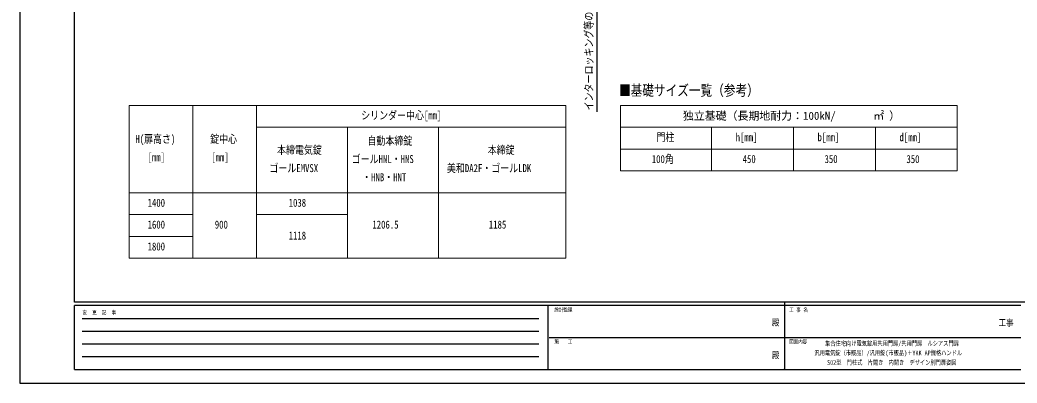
# Model space of a CAD drawing. Units: millimetres, scale not verified. Extents: x -4205 to 4205, y -2970 to 2970.
# Drawn here: x -4205 to 1273, y -2970 to -976 of the extents above; entities that cross this region are included whole.
import ezdxf
from ezdxf.enums import TextEntityAlignment as Align

# ---------------------------------------------------------------- set-up
doc = ezdxf.new("R2010")
doc.units = ezdxf.units.MM
doc.header["$LTSCALE"] = 10
doc.header["$PDMODE"] = 32
doc.header["$PDSIZE"] = 5
doc.layers.add('0-2_TABLE1', color=7, linetype='Continuous', lineweight=18)
for name, color, linetype in [('0-3_USER1', 3, 'Continuous'), ('0-7_YKK_D', 6, 'Continuous'), ('0-8_YKK_ZWAK', 7, 'Continuous')]:
    doc.layers.add(name, color=color, linetype=linetype)
doc.styles.add('ＭＳ ゴシック', font='')
doc.styles.get('ＭＳ ゴシック').set_extended_font_data('MS Gothic')

msp = doc.modelspace()

# ---------------------------------------------------------------- linework, layer by layer
at = {"layer": '0-2_TABLE1'}
for p, q in [((-3604.98, -1445), (-1204.98, -1445)), ((-3604.98, -1445), (-3604.98, -2285)), ((-3254.98, -1445), (-3254.98, -2285)), ((-2904.98, -1445), (-2904.98, -2285)), ((-1204.98, -1445), (-1204.98, -2285)), ((-904.98, -1445), (945.02, -1445)), ((-904.98, -1445), (-904.98, -1805)), ((945.02, -1445), (945.02, -1805)), ((-2904.98, -1565), (-1204.98, -1565)), ((-2404.98, -1565), (-2404.98, -2285)), ((-1904.98, -1565), (-1904.98, -2285)), ((-904.98, -1565), (945.02, -1565)), ((-404.98, -1565), (-404.98, -1805)), ((45.02, -1565), (45.02, -1805)), ((495.02, -1565), (495.02, -1805)), ((-904.98, -1685), (945.02, -1685)), ((-904.98, -1805), (945.02, -1805)), ((-3604.98, -1925), (-1204.98, -1925)), ((-3604.98, -2045), (-3254.98, -2045)), ((-2904.98, -2045), (-2404.98, -2045)), ((-3604.98, -2165), (-3254.98, -2165)), ((-3604.98, -2285), (-1204.98, -2285))]:
    msp.add_line(p, q, dxfattribs=at)
at = {"layer": '0-7_YKK_D'}
msp.add_lwpolyline([(-1035.98, -227.67), (-1035.98, -327.67), (-1035.98, -1480.67)], dxfattribs=at)
at = {"layer": '0-8_YKK_ZWAK'}
for p, q in [((-3904.98, -2525), (-3904.98, 2775)), ((3895.02, -2525), (-3904.98, -2525)), ((-1304.98, -2545), (-3904.98, -2545)), ((-3904.98, -2895), (-3904.98, -2545)), ((-1304.98, -2545), (-1304.98, -2895)), ((-4.98, -2545), (-1304.98, -2545)), ((-4.98, -2525), (-4.98, -2895)), ((1295.02, -2545), (-4.98, -2545)), ((-3862.48, -2615), (-1354.98, -2615)), ((-3862.48, -2685), (-1354.98, -2685)), ((-1297.48, -2720), (-4.98, -2720)), ((-4.98, -2720), (1295.02, -2720)), ((-3862.48, -2755), (-1354.98, -2755)), ((-3862.48, -2825), (-1354.98, -2825)), ((-3904.98, -2895), (-1304.98, -2895)), ((-1304.98, -2895), (-4.98, -2895)), ((-4.98, -2895), (1295.02, -2895))]:
    msp.add_line(p, q, dxfattribs=at)
msp.add_lwpolyline([(-4205, -2970), (4205, -2970), (4205, 2970), (-4205, 2970)], close=True, dxfattribs=at)
msp.add_point((-4.98, -2895), dxfattribs=at)

# ---------------------------------------------------------------- texts
at = {"layer": '0-2_TABLE1', "style": 'ＭＳ ゴシック', "width": 0.8}
for s, p in [('シリンダー中心[mm]', (-2330.18, -1535)), ('H(扉高さ)', (-3570.78, -1665)), ('錠中心', (-3159.98, -1665)), ('自動本締錠', (-2295.78, -1675)), ('門柱', (-707.78, -1655)), ('h[mm]', (-272.78, -1655)), ('b[mm]', (177.22, -1655)), ('d[mm]', (627.22, -1655)), ('本締電気錠', (-2792.58, -1725)), ('本締錠', (-1634.98, -1725)), ('[mm]', (-3503.58, -1765)), ('[mm]', (-3153.58, -1765)), ('ゴールHNL・HNS', (-2382.18, -1775)), ('100角', (-733.38, -1775)), ('450', (-234.38, -1775)), ('350', (215.62, -1775)), ('350', (665.62, -1775)), ('ゴールEMVSX', (-2834.18, -1825)), ('美和DA2F・ゴールLDK', (-1858.98, -1825)), ('・HNB・HNT', (-2324.58, -1875)), ('1400', (-3503.58, -2015)), ('1038', (-2728.58, -2015)), ('1600', (-3503.58, -2135)), ('900', (-3134.38, -2135)), ('1206.5', (-2268.58, -2135)), ('1185', (-1628.58, -2135)), ('1118', (-2728.58, -2195)), ('1800', (-3503.58, -2255))]:
    msp.add_text(s, height=43.99, dxfattribs=at).set_placement(p, align=Align.BOTTOM_LEFT)
at = {"layer": '0-2_TABLE1', "style": 'ＭＳ ゴシック'}
for s, p in [('独立基礎（長期地耐力：100kN/', (-562.55, -1537.52)), ('㎡', (483.34, -1537.52)), ('）', (570.61, -1537.52))]:
    msp.add_text(s, height=43.99, dxfattribs=at).set_placement(p, align=Align.BOTTOM_LEFT)
at = {"layer": '0-3_USER1', "style": 'ＭＳ ゴシック', "width": 0.8}
for s, height, p in [('■基礎サイズ一覧（参考）', 58.65, (-913.51, -1409.42)), ('集合住宅向け電気錠用共用門扉/共用門扉\u3000ルシアス門扉', 25.66, (218.49, -2772.5)), ('汎用電気錠（市販品）/汎用錠(市販品)＋YKK AP規格ハンドル', 25.66, (159.69, -2825)), ('S02型\u3000門柱式\u3000片開き\u3000内開き\u3000デザイン別門扉姿図', 25.66, (229.69, -2877.5))]:
    msp.add_text(s, height=height, dxfattribs=at).set_placement(p, align=Align.BOTTOM_LEFT)
at = {"layer": '0-7_YKK_D', "style": 'ＭＳ ゴシック', "width": 0.8}
msp.add_text('インターロッキング等の床材厚さ=100以下', height=43.99, rotation=90, dxfattribs=at).set_placement((-1043.98, -1472.67), align=Align.BOTTOM_LEFT)
at = {"layer": '0-8_YKK_ZWAK', "style": 'ＭＳ ゴシック', "width": 0.8}
for s, height, p in [('変  更  記  事', 21.99, (-3861.31, -2600)), ('設計監理', 21.99, (-1268.31, -2585)), ('工 事 名', 21.99, (21.27, -2585)), ('殿', 36.66, (-73.67, -2665.83)), ('工事', 36.66, (1172.33, -2667.46)), ('施\u3000\u3000工', 21.99, (-1268.31, -2760)), ('図面内容', 21.99, (21.27, -2760)), ('殿', 36.66, (-73.67, -2845.83))]:
    msp.add_text(s, height=height, dxfattribs=at).set_placement(p, align=Align.BOTTOM_LEFT)

doc.saveas('drawing.dxf')
